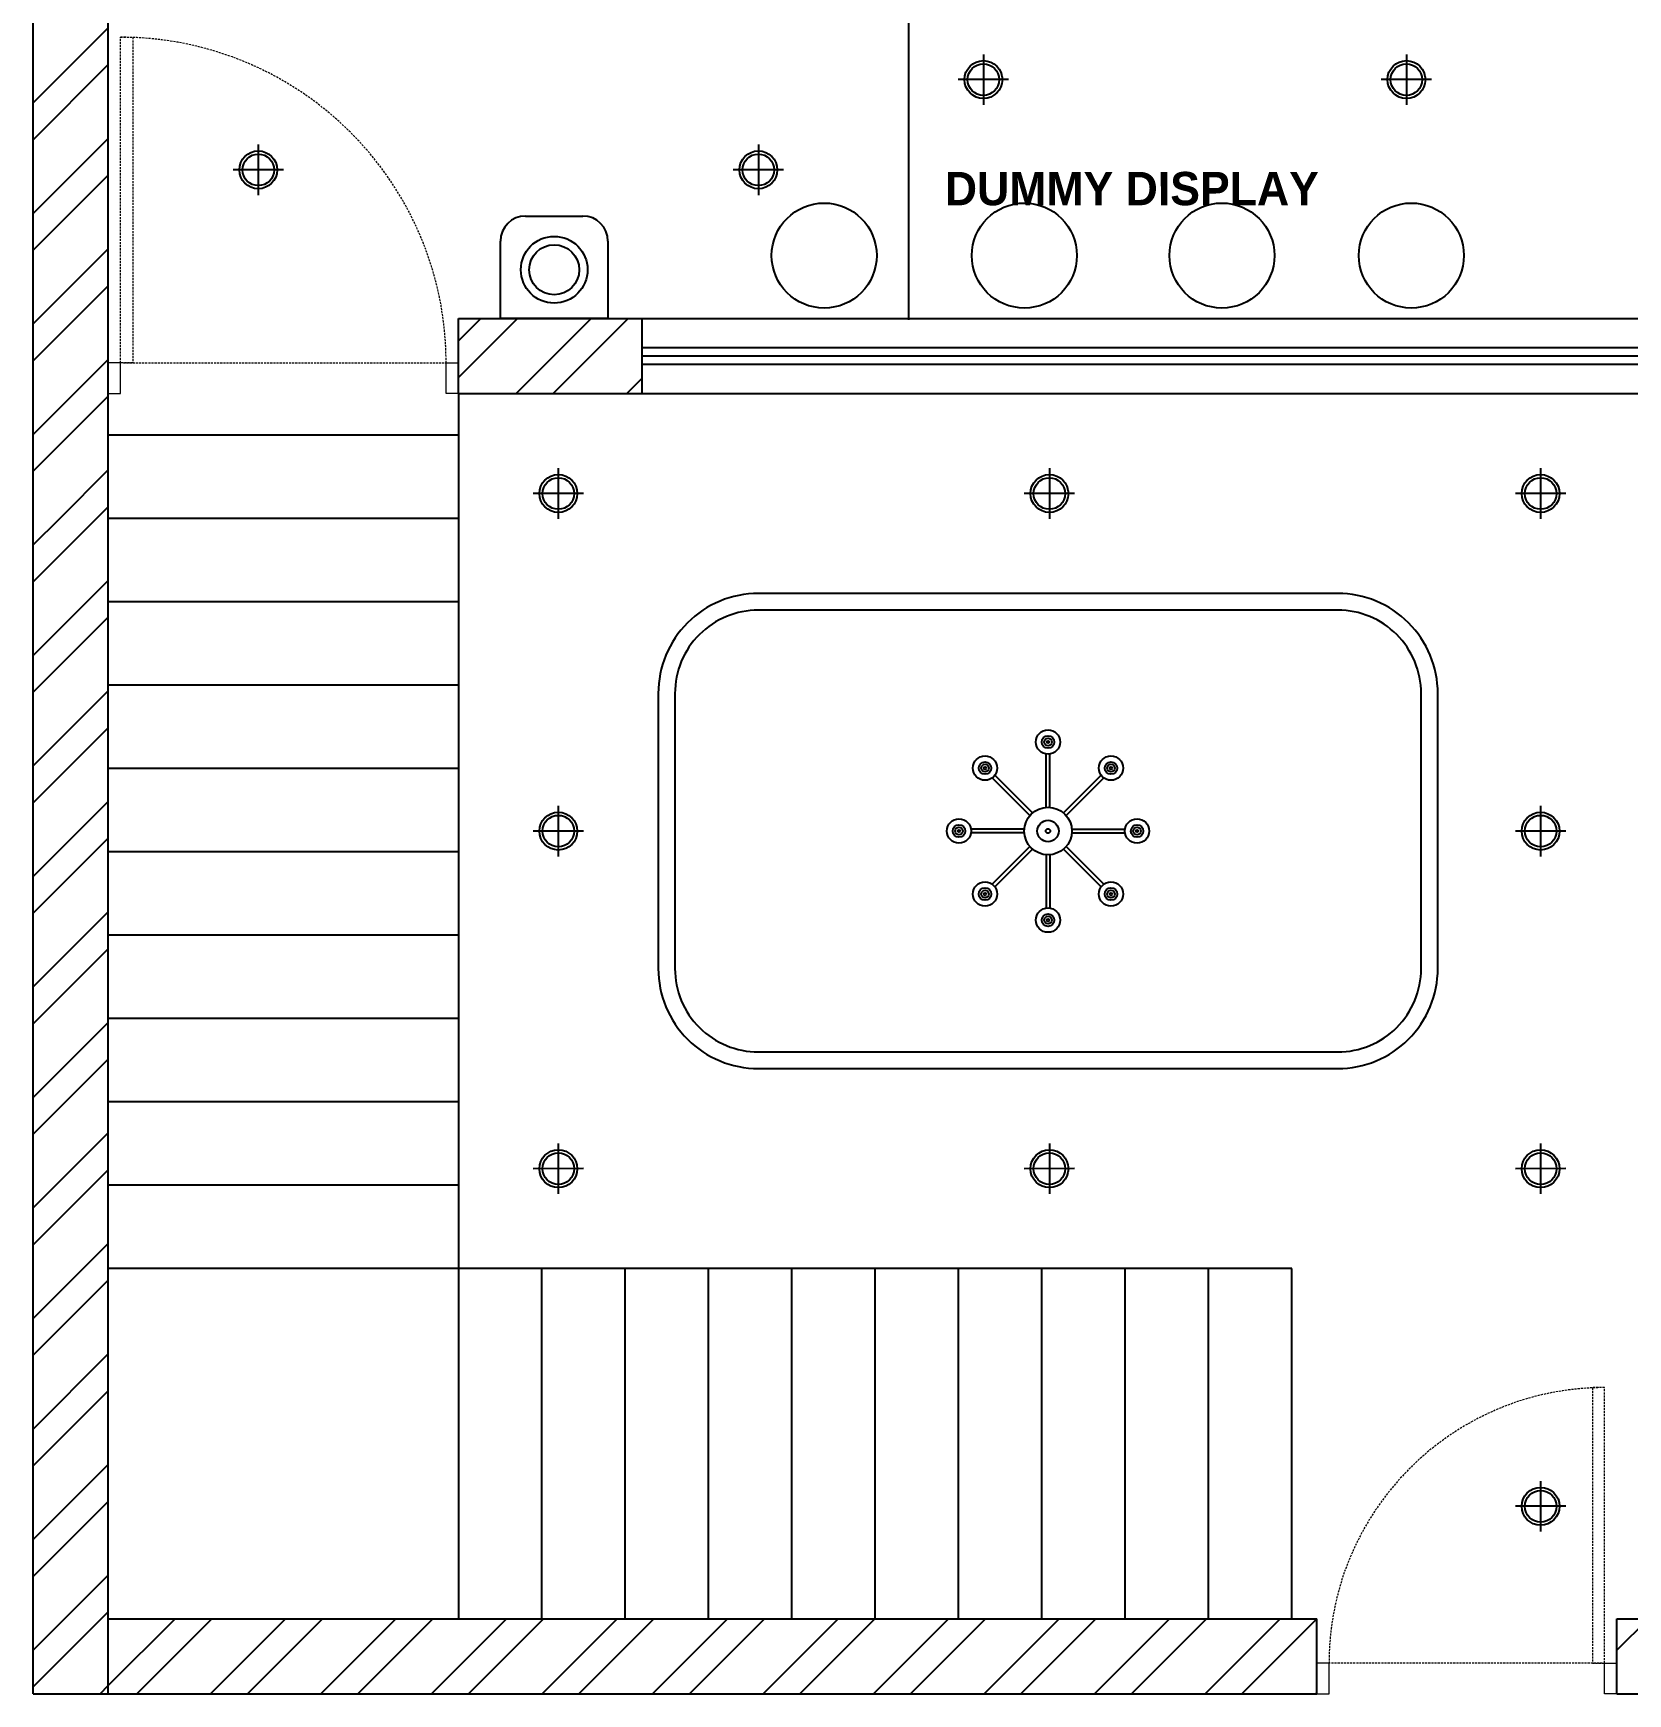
# Model space of a CAD drawing. Header units: inches. Extents: x 9636 to 21597, y -10243 to 557.
# Drawn here: x 16304.2 to 16495.5, y -307.8 to -108.6 of the extents above; entities that cross this region are included whole.
import ezdxf

# ---------------------------------------------------------------- set-up
doc = ezdxf.new("R2010")
doc.units = ezdxf.units.IN
doc.header["$MEASUREMENT"] = 0
doc.linetypes.add('DASHED2', pattern=[0.375, 0.25, -0.125])
doc.linetypes.add('HIDDEN', pattern=[0.375, 0.25, -0.125])
for name, color, linetype in [('A-Door-Frame', 1, 'Continuous'), ('A-Door-Swing', 8, 'HIDDEN'), ('IEL-HATCH-002', 7, 'Continuous')]:
    doc.layers.add(name, color=color, linetype=linetype)
doc.styles.add('MtXpl_Stylus_BT', font='')
doc.styles.get('MtXpl_Stylus_BT').set_extended_font_data('Stylus BT', bold=True)

# ---------------------------------------------------------------- blocks, each defined once
blk = doc.blocks.new('ger')
at = {"color": 5}
for p, q in [((6473.06, -970.68), (6473.07, -978.68)), ((6469.07, -974.68), (6477.07, -974.68))]:
    blk.add_line(p, q, dxfattribs=at)
for radius in [3, 2.5]:
    blk.add_circle((6473.07, -974.68), radius, dxfattribs=at)
blk = doc.blocks.new('DVB')
at = {"color": 30, "linetype": 'ByBlock', "true_color": 0xf26722}
for p, q in [((4631.71, 639.61), (4631.71, 646)), ((4632.16, 639.61), (4632.16, 646)), ((4629.76, 638.62), (4625.24, 643.14)), ((4630.08, 638.93), (4625.56, 643.45)), ((4633.8, 638.93), (4638.32, 643.45)), ((4634.11, 638.62), (4638.64, 643.14)), ((4629.09, 636.98), (4622.69, 636.98)), ((4629.09, 636.53), (4622.69, 636.53)), ((4634.79, 636.98), (4641.19, 636.98)), ((4634.79, 636.53), (4641.19, 636.53)), ((4629.76, 634.9), (4625.24, 630.38)), ((4630.08, 634.58), (4625.56, 630.06)), ((4631.71, 633.9), (4631.71, 627.51)), ((4632.16, 633.9), (4632.16, 627.51)), ((4633.8, 634.58), (4638.32, 630.06)), ((4634.11, 634.9), (4638.64, 630.38))]:
    blk.add_line(p, q, dxfattribs=at)
for centre, radius in [((4631.94, 647.44), 1.46), ((4631.94, 647.44), 0.745), ((4631.94, 647.44), 0.457), ((4631.94, 647.44), 0.155), ((4624.38, 644.31), 1.46), ((4639.49, 644.31), 1.46), ((4624.38, 644.31), 0.745), ((4624.38, 644.31), 0.457), ((4624.38, 644.31), 0.155), ((4639.49, 644.31), 0.745), ((4639.49, 644.31), 0.457), ((4639.49, 644.31), 0.155), ((4631.94, 636.76), 2.86), ((4621.25, 636.76), 1.46), ((4621.25, 636.76), 0.745), ((4631.94, 636.76), 1.29), ((4642.62, 636.76), 1.46), ((4642.62, 636.76), 0.745), ((4621.25, 636.76), 0.457), ((4621.25, 636.76), 0.155), ((4631.94, 636.76), 0.269), ((4642.62, 636.76), 0.457), ((4642.62, 636.76), 0.155), ((4624.38, 629.2), 1.46), ((4624.38, 629.2), 0.745), ((4624.38, 629.2), 0.457), ((4639.49, 629.2), 1.46), ((4639.49, 629.2), 0.745), ((4639.49, 629.2), 0.457), ((4624.38, 629.2), 0.155), ((4639.49, 629.2), 0.155), ((4631.94, 626.07), 1.46), ((4631.94, 626.07), 0.745), ((4631.94, 626.07), 0.457), ((4631.94, 626.07), 0.155)]:
    blk.add_circle(centre, radius, dxfattribs=at)
blk = doc.blocks.new('shht')
at = {"color": 251, "true_color": 0x636466}
for p, q in [((14831.5, -2326.01), (14831.5, -2172.89)), ((14840.5, -2326.01), (14840.5, -2172.89)), ((14890.55, -2289.73), (14897.45, -2289.73)), ((14887.55, -2302.01), (14887.55, -2292.73)), ((14900.45, -2292.73), (14900.45, -2302.01)), ((14882.5, -2302.01), (15258.5, -2302.01)), ((14882.5, -2311.01), (14882.5, -2302.01)), ((14900.45, -2302.01), (14887.55, -2302.01)), ((14904.5, -2302.01), (14904.5, -2311.01)), ((14904.5, -2305.51), (15024.35, -2305.51)), ((14904.5, -2306.51), (15024.35, -2306.51)), ((14904.5, -2307.51), (15024.35, -2307.51)), ((14882.5, -2311.01), (15442.5, -2311.01)), ((14882.5, -2311.01), (14882.5, -2326.01)), ((14882.5, -2311.01), (14882.5, -2416.01)), ((14882.5, -2316.01), (14840.5, -2316.01)), ((14831.5, -2467.01), (14831.5, -2326.01)), ((14882.5, -2326.01), (14840.5, -2326.01)), ((14840.5, -2467.01), (14840.5, -2326.01)), ((14882.5, -2336.01), (14840.5, -2336.01)), ((14882.5, -2346.01), (14840.5, -2346.01)), ((14882.5, -2356.01), (14840.5, -2356.01)), ((14882.5, -2366.01), (14840.5, -2366.01)), ((14882.5, -2376.01), (14840.5, -2376.01)), ((14882.5, -2386.01), (14840.5, -2386.01)), ((14882.5, -2396.01), (14840.5, -2396.01)), ((14882.5, -2406.01), (14840.5, -2406.01)), ((14882.5, -2416.01), (14840.5, -2416.01)), ((14982.5, -2416.01), (14882.5, -2416.01)), ((14882.5, -2416.01), (14882.5, -2458.01)), ((14892.5, -2458.01), (14892.5, -2416.01)), ((14902.5, -2458.01), (14902.5, -2416.01)), ((14912.5, -2458.01), (14912.5, -2416.01)), ((14922.5, -2458.01), (14922.5, -2416.01)), ((14932.5, -2458.01), (14932.5, -2416.01)), ((14942.5, -2458.01), (14942.5, -2416.01)), ((14952.5, -2458.01), (14952.5, -2416.01)), ((14962.5, -2458.01), (14962.5, -2416.01)), ((14972.5, -2458.01), (14972.5, -2416.01)), ((14982.5, -2458.01), (14982.5, -2416.01)), ((14840.5, -2458.01), (14985.5, -2458.01)), ((14985.5, -2467.01), (14985.5, -2458.01)), ((15021.5, -2458.01), (15063.5, -2458.01)), ((15021.5, -2467.01), (15021.5, -2458.01)), ((14831.5, -2467.01), (14985.5, -2467.01)), ((15021.5, -2467.01), (15072.5, -2467.01))]:
    blk.add_line(p, q, dxfattribs=at)
for centre, radius in [((14926.39, -2294.47), 6.3), ((14950.41, -2294.47), 6.3), ((14974.11, -2294.47), 6.3), ((14996.83, -2294.47), 6.3), ((14894, -2296.17), 4), ((14894, -2296.17), 3)]:
    blk.add_circle(centre, radius, dxfattribs=at)
for centre, start, end in [((14890.55, -2292.73), 90, 180), ((14897.45, -2292.73), 0, 90)]:
    blk.add_arc(centre, 3, start, end, dxfattribs=at)
at = {"layer": 'A-Door-Frame', "color": 251, "lineweight": 5, "true_color": 0x636466}
for p, q in [((14840.5, -2311.01), (14840.5, -2307.35)), ((14882.5, -2311.01), (14882.5, -2307.35)), ((14985.5, -2467.01), (14985.5, -2463.35)), ((15021.5, -2467.01), (15021.5, -2463.35))]:
    blk.add_line(p, q, dxfattribs=at)
for points in [[(14840.5, -2311.01), (14841.96, -2311.01), (14841.96, -2307.35), (14840.5, -2307.35)], [(14882.5, -2311.01), (14881.03, -2311.01), (14881.03, -2307.35), (14882.5, -2307.35)], [(14985.5, -2467.01), (14986.96, -2467.01), (14986.96, -2463.35), (14985.5, -2463.35)], [(15021.5, -2467.01), (15020.03, -2467.01), (15020.03, -2463.35), (15021.5, -2463.35)]]:
    blk.add_lwpolyline(points, dxfattribs=at)
at = {"layer": 'A-Door-Swing', "color": 251, "linetype": 'DASHED2', "lineweight": 5, "true_color": 0x636466}
for p, q in [((14842.31, -2307.35), (14881.38, -2307.35)), ((15019.74, -2463.35), (14986.67, -2463.35))]:
    blk.add_line(p, q, dxfattribs=at)
for points in [[(14841.96, -2307.35), (14841.96, -2268.28), (14843.43, -2268.28), (14843.43, -2307.35)], [(15020.03, -2463.35), (15020.03, -2430.28), (15018.56, -2430.28), (15018.56, -2463.35)]]:
    blk.add_lwpolyline(points, close=True, dxfattribs=at)
for centre, radius, start, end in [((14841.96, -2307.35), 39.07, 0, 90), ((15020.03, -2463.35), 33.07, 90, 180)]:
    blk.add_arc(centre, radius, start, end, dxfattribs=at)
at = {"layer": 'IEL-HATCH-002', "color": 251, "linetype": 'Continuous', "true_color": 0x636466, "transparency": 33554687}
for p, q in [((14831.5, -2276.15), (14840.5, -2267.15)), ((14831.5, -2280.57), (14840.5, -2271.57)), ((14831.5, -2289.41), (14840.5, -2280.41)), ((14831.5, -2293.83), (14840.5, -2284.83)), ((14831.5, -2302.67), (14840.5, -2293.67)), ((14831.5, -2307.09), (14840.5, -2298.09)), ((14882.5, -2304.7), (14885.18, -2302.01)), ((14882.5, -2309.12), (14889.6, -2302.01)), ((14889.44, -2311.01), (14898.44, -2302.01)), ((14893.86, -2311.01), (14902.86, -2302.01)), ((14831.5, -2315.93), (14840.5, -2306.93)), ((14902.7, -2311.01), (14904.5, -2309.22)), ((14831.5, -2320.34), (14840.5, -2311.34)), ((14834.67, -2326.01), (14840.5, -2320.18)), ((14839.09, -2326.01), (14840.5, -2324.6)), ((14831.5, -2329.18), (14834.67, -2326.01)), ((14831.5, -2333.6), (14839.09, -2326.01)), ((14831.5, -2342.44), (14840.5, -2333.44)), ((14831.5, -2346.86), (14840.5, -2337.86)), ((14831.5, -2355.7), (14840.5, -2346.7)), ((14831.5, -2360.12), (14840.5, -2351.12)), ((14831.5, -2368.96), (14840.5, -2359.96)), ((14831.5, -2373.38), (14840.5, -2364.38)), ((14831.5, -2382.22), (14840.5, -2373.22)), ((14831.5, -2386.64), (14840.5, -2377.64)), ((14831.5, -2395.47), (14840.5, -2386.47)), ((14831.5, -2399.89), (14840.5, -2390.89)), ((14831.5, -2408.73), (14840.5, -2399.73)), ((14831.5, -2413.15), (14840.5, -2404.15)), ((14831.5, -2421.99), (14840.5, -2412.99)), ((14831.5, -2426.41), (14840.5, -2417.41)), ((14831.5, -2435.25), (14840.5, -2426.25)), ((14831.5, -2439.67), (14840.5, -2430.67)), ((14831.5, -2448.51), (14840.5, -2439.51)), ((14831.5, -2452.93), (14840.5, -2443.93)), ((14831.5, -2461.77), (14840.5, -2452.77)), ((14831.5, -2466.19), (14840.5, -2457.19)), ((14840.5, -2466.02), (14848.51, -2458.01)), ((14843.93, -2467.01), (14852.93, -2458.01)), ((14852.77, -2467.01), (14861.77, -2458.01)), ((14857.19, -2467.01), (14866.19, -2458.01)), ((14866.02, -2467.01), (14875.02, -2458.01)), ((14870.44, -2467.01), (14879.44, -2458.01)), ((14879.28, -2467.01), (14888.28, -2458.01)), ((14883.7, -2467.01), (14892.7, -2458.01)), ((14892.54, -2467.01), (14901.54, -2458.01)), ((14896.96, -2467.01), (14905.96, -2458.01)), ((14905.8, -2467.01), (14914.8, -2458.01)), ((14910.22, -2467.01), (14919.22, -2458.01)), ((14919.06, -2467.01), (14928.06, -2458.01)), ((14923.48, -2467.01), (14932.48, -2458.01)), ((14932.32, -2467.01), (14941.32, -2458.01)), ((14936.74, -2467.01), (14945.74, -2458.01)), ((14945.57, -2467.01), (14954.57, -2458.01)), ((14949.99, -2467.01), (14958.99, -2458.01)), ((14958.83, -2467.01), (14967.83, -2458.01)), ((14963.25, -2467.01), (14972.25, -2458.01)), ((14972.09, -2467.01), (14981.09, -2458.01)), ((14976.51, -2467.01), (14985.5, -2458.03)), ((15021.5, -2461.8), (15025.28, -2458.01)), ((14839.51, -2467.01), (14840.5, -2466.02)), ((14985.35, -2467.01), (14985.5, -2466.87))]:
    blk.add_line(p, q, dxfattribs=at)
at = {"color": 251, "true_color": 0x636466, "style": 'MtXpl_Stylus_BT'}
blk.add_text('DUMMY DISPLAY', height=4, rotation=0.0094, dxfattribs=at).set_placement((14940.87, -2288.44))

msp = doc.modelspace()

# ---------------------------------------------------------------- linework, layer by layer
msp.add_line((16409.18, 21.03), (16409.18, -142.97))
for points in [[(16391.18, -232.79), (16460.7, -232.79, 0.414214), (16472.7, -220.79), (16472.7, -187.79, 0.414214), (16460.7, -175.79), (16391.18, -175.79, 0.414214), (16379.18, -187.79), (16379.18, -220.79, 0.414214)], [(16391.18, -230.79), (16460.7, -230.79, 0.414214), (16470.7, -220.79), (16470.7, -187.79, 0.414214), (16460.7, -177.79), (16391.18, -177.79, 0.414214), (16381.18, -187.79), (16381.18, -220.79, 0.414214)]]:
    msp.add_lwpolyline(points, format="xyb", close=True)

# ---------------------------------------------------------------- block references
for name, p in [('shht', (1472.69, 2159.22)), ('DVB', (11794, -841.05))]:
    msp.add_blockref(name, p)
at = {"xscale": 0.7567862946407661, "yscale": 0.7567862946407661, "zscale": 0.7567862946407661, "rotation": 270}
for p in [(17155.81, 4784.59), (17206.56, 4784.59), (17068.81, 4773.76), (17128.81, 4773.76), (17104.81, 4734.93), (17163.73, 4734.93), (17222.66, 4734.93), (17104.81, 4694.43), (17222.66, 4694.43), (17104.81, 4653.93), (17163.73, 4653.93), (17222.66, 4653.93), (17222.66, 4613.43)]:
    msp.add_blockref('ger', p, dxfattribs=at)

doc.saveas('drawing.dxf')
